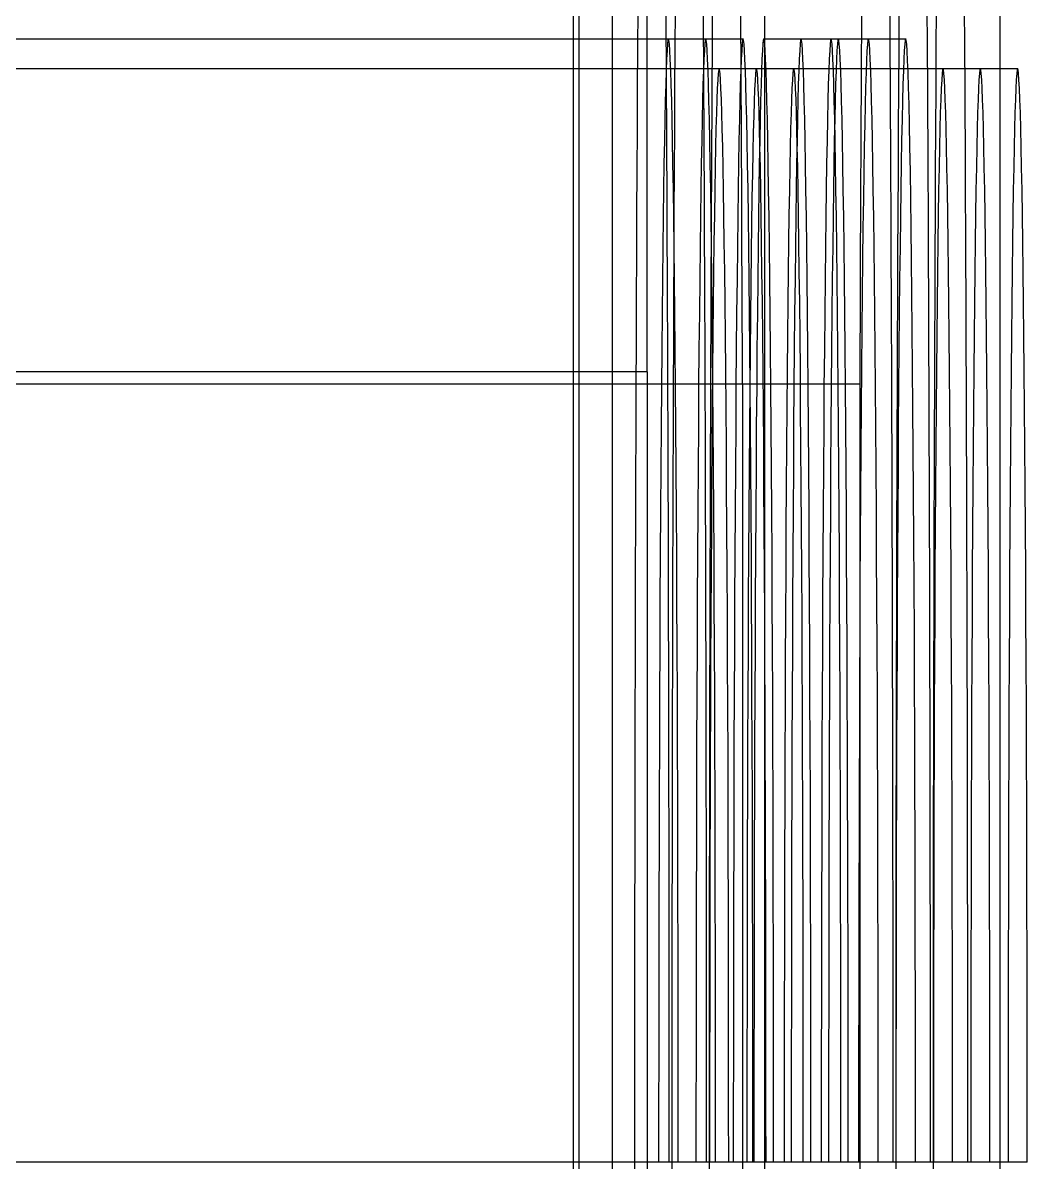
# Model space of a CAD drawing. Extents: x 0 to 233, y 0 to 414.
# Drawn here: x 83.68 to 86.646, y 95.972 to 99.338 of the extents above; entities that cross this region are included whole.
import ezdxf

# ---------------------------------------------------------------- set-up
doc = ezdxf.new("R2010")
doc.units = 0
doc.layers.add('-15N-THT. THIẾT BỊ ĐÓNG MỞ', color=40, linetype='CONTINUOUS')

# ---------------------------------------------------------------- blocks, each defined once
blk = doc.blocks.new('06 - N - SC VSD CHIẾU HÔNG ATV630U75~D11N4')
at = {"layer": '-15N-THT. THIẾT BỊ ĐÓNG MỞ'}
for p, q in [((-147.6947, -100.4401), (-147.6947, -115.7528)), ((-146.4341, -100.4401), (-146.4341, -114.4815)), ((-147.4759, -108.6439), (-147.476, -101.2912)), ((-147.1298, -101.2912), (-147.1294, -126.2497)), ((-147.6764, -111.9004), (-147.6764, -101.8052)), ((-147.5796, -107.1013), (-147.5796, -111.9004)), ((-151.4728, -107.6599), (-147.1927, -107.6599)), ((-147.4131, -107.6599), (-147.4145, -107.6637)), ((-147.4117, -107.6637), (-147.4131, -107.6599)), ((-147.3029, -107.6599), (-147.3043, -107.6637)), ((-147.3015, -107.6637), (-147.3029, -107.6599)), ((-147.1927, -107.6599), (-147.1941, -107.6637)), ((-147.1913, -107.6637), (-147.1927, -107.6599)), ((-147.1317, -107.6599), (-147.1331, -107.6637)), ((-147.1303, -107.6637), (-147.1317, -107.6599)), ((-147.1317, -107.6599), (-146.7125, -107.6599)), ((-147.0215, -107.6599), (-147.0229, -107.6637)), ((-147.0201, -107.6637), (-147.0215, -107.6599)), ((-146.9329, -107.6599), (-146.9342, -107.6637)), ((-146.9315, -107.6637), (-146.9329, -107.6599)), ((-146.9113, -107.6599), (-146.9127, -107.6637)), ((-146.9099, -107.6637), (-146.9113, -107.6599)), ((-146.8227, -107.6599), (-146.8241, -107.6639)), ((-146.8213, -107.6637), (-146.8227, -107.6599)), ((-146.7125, -107.6599), (-146.7139, -107.6637)), ((-146.7111, -107.6639), (-146.7125, -107.6599)), ((-147.4172, -107.6937), (-147.4186, -107.7198)), ((-147.4158, -107.6749), (-147.4172, -107.6937)), ((-147.4145, -107.6637), (-147.4158, -107.6749)), ((-147.4103, -107.675), (-147.4117, -107.6637)), ((-147.409, -107.6938), (-147.4103, -107.675)), ((-147.4076, -107.72), (-147.409, -107.6938)), ((-147.307, -107.6937), (-147.3084, -107.7198)), ((-147.3057, -107.6749), (-147.307, -107.6937)), ((-147.3043, -107.6637), (-147.3057, -107.6749)), ((-147.3002, -107.675), (-147.3015, -107.6637)), ((-147.2988, -107.6938), (-147.3002, -107.675)), ((-147.2974, -107.72), (-147.2988, -107.6938)), ((-147.1968, -107.6937), (-147.1982, -107.7198)), ((-147.1955, -107.6749), (-147.1968, -107.6937)), ((-147.1941, -107.6637), (-147.1955, -107.6749)), ((-147.19, -107.675), (-147.1913, -107.6637)), ((-147.1886, -107.6938), (-147.19, -107.675)), ((-147.1872, -107.72), (-147.1886, -107.6938)), ((-147.1358, -107.6937), (-147.1372, -107.7198)), ((-147.1344, -107.6749), (-147.1358, -107.6937)), ((-147.1331, -107.6637), (-147.1344, -107.6749)), ((-147.1289, -107.675), (-147.1303, -107.6637)), ((-147.1275, -107.6938), (-147.1289, -107.675)), ((-147.1262, -107.72), (-147.1275, -107.6938)), ((-147.0256, -107.6937), (-147.027, -107.7198)), ((-147.0243, -107.6749), (-147.0256, -107.6937)), ((-147.0229, -107.6637), (-147.0243, -107.6749)), ((-147.0187, -107.675), (-147.0201, -107.6637)), ((-147.0174, -107.6938), (-147.0187, -107.675)), ((-147.016, -107.72), (-147.0174, -107.6938)), ((-146.937, -107.6937), (-146.9383, -107.7199)), ((-146.9356, -107.675), (-146.937, -107.6937)), ((-146.9342, -107.6637), (-146.9356, -107.675)), ((-146.9301, -107.675), (-146.9315, -107.6637)), ((-146.9287, -107.6937), (-146.9301, -107.675)), ((-146.9274, -107.7199), (-146.9287, -107.6937)), ((-146.9154, -107.6937), (-146.9168, -107.7198)), ((-146.9141, -107.6749), (-146.9154, -107.6937)), ((-146.9127, -107.6637), (-146.9141, -107.6749)), ((-146.9086, -107.675), (-146.9099, -107.6637)), ((-146.9072, -107.6938), (-146.9086, -107.675)), ((-146.9058, -107.72), (-146.9072, -107.6938)), ((-146.8255, -107.6759), (-146.8269, -107.6959)), ((-146.8241, -107.6639), (-146.8255, -107.6759)), ((-146.8199, -107.675), (-146.8213, -107.6637)), ((-146.8185, -107.6937), (-146.8199, -107.675)), ((-146.8172, -107.7199), (-146.8185, -107.6937)), ((-146.7166, -107.6937), (-146.718, -107.7199)), ((-146.7152, -107.675), (-146.7166, -107.6937)), ((-146.7139, -107.6637), (-146.7152, -107.675)), ((-146.7096, -107.6759), (-146.7111, -107.6639)), ((-146.7082, -107.6959), (-146.7096, -107.6759)), ((-147.4186, -107.7198), (-147.4199, -107.7534)), ((-147.4063, -107.7536), (-147.4076, -107.72)), ((-147.3084, -107.7198), (-147.3097, -107.7534)), ((-147.2961, -107.7536), (-147.2974, -107.72)), ((-147.1982, -107.7198), (-147.1995, -107.7534)), ((-147.1859, -107.7536), (-147.1872, -107.72)), ((-147.1372, -107.7198), (-147.1385, -107.7534)), ((-147.1248, -107.7536), (-147.1262, -107.72)), ((-147.027, -107.7198), (-147.0283, -107.7534)), ((-147.0147, -107.7536), (-147.016, -107.72)), ((-146.9383, -107.7199), (-146.9397, -107.7535)), ((-146.926, -107.7535), (-146.9274, -107.7199)), ((-146.9168, -107.7198), (-146.9181, -107.7534)), ((-146.9045, -107.7536), (-146.9058, -107.72)), ((-146.8283, -107.7237), (-146.8297, -107.7594)), ((-146.8269, -107.6959), (-146.8283, -107.7237)), ((-146.8158, -107.7535), (-146.8172, -107.7199)), ((-146.718, -107.7199), (-146.7193, -107.7535)), ((-146.7068, -107.7237), (-146.7082, -107.6959)), ((-146.7054, -107.7594), (-146.7068, -107.7237)), ((-152.2343, -107.7476), (-146.382, -107.7476)), ((-147.4199, -107.7534), (-147.4213, -107.7942)), ((-147.4049, -107.7945), (-147.4063, -107.7536)), ((-147.3097, -107.7534), (-147.3111, -107.7942)), ((-147.2947, -107.7945), (-147.2961, -107.7536)), ((-147.2648, -107.7512), (-147.2661, -107.7622)), ((-147.2634, -107.7476), (-147.2648, -107.7512)), ((-147.2621, -107.7512), (-147.2634, -107.7476)), ((-147.2607, -107.7622), (-147.2621, -107.7512)), ((-147.1995, -107.7534), (-147.2009, -107.7942)), ((-147.1846, -107.7945), (-147.1859, -107.7536)), ((-147.1546, -107.7515), (-147.156, -107.7631)), ((-147.1532, -107.7476), (-147.1546, -107.7515)), ((-147.1519, -107.7512), (-147.1532, -107.7476)), ((-147.1506, -107.7622), (-147.1519, -107.7512)), ((-147.1385, -107.7534), (-147.1398, -107.7942)), ((-147.1235, -107.7945), (-147.1248, -107.7536)), ((-147.0444, -107.7512), (-147.0458, -107.7622)), ((-147.0431, -107.7476), (-147.0444, -107.7512)), ((-147.0417, -107.7512), (-147.0431, -107.7476)), ((-147.0404, -107.7622), (-147.0417, -107.7512)), ((-147.0283, -107.7534), (-147.0297, -107.7942)), ((-147.0133, -107.7945), (-147.0147, -107.7536)), ((-146.9397, -107.7535), (-146.941, -107.7944)), ((-146.9247, -107.7944), (-146.926, -107.7535)), ((-146.9181, -107.7534), (-146.9195, -107.7942)), ((-146.9032, -107.7945), (-146.9045, -107.7536)), ((-146.8297, -107.7594), (-146.8311, -107.8029)), ((-146.8145, -107.7944), (-146.8158, -107.7535)), ((-146.7193, -107.7535), (-146.7206, -107.7944)), ((-146.7041, -107.8029), (-146.7054, -107.7594)), ((-146.6037, -107.7512), (-146.605, -107.7622)), ((-146.6023, -107.7476), (-146.6037, -107.7512)), ((-146.601, -107.7512), (-146.6023, -107.7476)), ((-146.5997, -107.7622), (-146.601, -107.7512)), ((-146.4935, -107.7512), (-146.4948, -107.7622)), ((-146.4922, -107.7476), (-146.4935, -107.7512)), ((-146.4908, -107.7512), (-146.4922, -107.7476)), ((-146.4895, -107.7622), (-146.4908, -107.7512)), ((-146.3833, -107.7512), (-146.3846, -107.7622)), ((-146.382, -107.7476), (-146.3833, -107.7512)), ((-146.3806, -107.7512), (-146.382, -107.7476)), ((-146.3793, -107.7622), (-146.3806, -107.7512)), ((-147.4213, -107.7942), (-147.4226, -107.8423)), ((-147.4036, -107.8426), (-147.4049, -107.7945)), ((-147.3111, -107.7942), (-147.3124, -107.8423)), ((-147.2934, -107.8426), (-147.2947, -107.7945)), ((-147.2674, -107.7805), (-147.2688, -107.806)), ((-147.2661, -107.7622), (-147.2674, -107.7805)), ((-147.2594, -107.7805), (-147.2607, -107.7622)), ((-147.2581, -107.806), (-147.2594, -107.7805)), ((-147.2009, -107.7942), (-147.2022, -107.8423)), ((-147.1833, -107.8426), (-147.1846, -107.7945)), ((-147.1574, -107.7826), (-147.1588, -107.8097)), ((-147.156, -107.7631), (-147.1574, -107.7826)), ((-147.1492, -107.7805), (-147.1506, -107.7622)), ((-147.1479, -107.806), (-147.1492, -107.7805)), ((-147.1398, -107.7942), (-147.1411, -107.8423)), ((-147.1222, -107.8426), (-147.1235, -107.7945)), ((-147.0471, -107.7805), (-147.0484, -107.806)), ((-147.0458, -107.7622), (-147.0471, -107.7805)), ((-147.0391, -107.7805), (-147.0404, -107.7622)), ((-147.0377, -107.806), (-147.0391, -107.7805)), ((-147.0297, -107.7942), (-147.031, -107.8423)), ((-147.012, -107.8426), (-147.0133, -107.7945)), ((-146.941, -107.7944), (-146.9423, -107.8425)), ((-146.9234, -107.8425), (-146.9247, -107.7944)), ((-146.9195, -107.7942), (-146.9208, -107.8423)), ((-146.9018, -107.8426), (-146.9032, -107.7945)), ((-146.8132, -107.8425), (-146.8145, -107.7944)), ((-146.7206, -107.7944), (-146.7219, -107.8425)), ((-146.6063, -107.7805), (-146.6077, -107.806)), ((-146.605, -107.7622), (-146.6063, -107.7805)), ((-146.5983, -107.7805), (-146.5997, -107.7622)), ((-146.597, -107.806), (-146.5983, -107.7805)), ((-146.4962, -107.7805), (-146.4975, -107.806)), ((-146.4948, -107.7622), (-146.4962, -107.7805)), ((-146.4881, -107.7805), (-146.4895, -107.7622)), ((-146.4868, -107.806), (-146.4881, -107.7805)), ((-146.386, -107.7805), (-146.3873, -107.806)), ((-146.3846, -107.7622), (-146.386, -107.7805)), ((-146.378, -107.7805), (-146.3793, -107.7622)), ((-146.3766, -107.806), (-146.378, -107.7805)), ((-147.2688, -107.806), (-147.2701, -107.8387)), ((-147.2568, -107.8387), (-147.2581, -107.806)), ((-147.1588, -107.8097), (-147.1601, -107.8444)), ((-147.1466, -107.8387), (-147.1479, -107.806)), ((-147.0484, -107.806), (-147.0497, -107.8387)), ((-147.0364, -107.8387), (-147.0377, -107.806)), ((-146.8311, -107.8029), (-146.8324, -107.854)), ((-146.7027, -107.854), (-146.7041, -107.8029)), ((-146.6077, -107.806), (-146.609, -107.8387)), ((-146.5957, -107.8387), (-146.597, -107.806)), ((-146.4975, -107.806), (-146.4988, -107.8387)), ((-146.4855, -107.8387), (-146.4868, -107.806)), ((-146.3873, -107.806), (-146.3886, -107.8387)), ((-146.3753, -107.8387), (-146.3766, -107.806)), ((-147.4226, -107.8423), (-147.4238, -107.8975)), ((-147.4023, -107.8978), (-147.4036, -107.8426)), ((-147.3124, -107.8423), (-147.3137, -107.8975)), ((-147.2921, -107.8978), (-147.2934, -107.8426)), ((-147.2701, -107.8387), (-147.2714, -107.8785)), ((-147.2555, -107.8785), (-147.2568, -107.8387)), ((-147.2022, -107.8423), (-147.2035, -107.8975)), ((-147.182, -107.8978), (-147.1833, -107.8426)), ((-147.1601, -107.8444), (-147.1614, -107.8867)), ((-147.1453, -107.8785), (-147.1466, -107.8387)), ((-147.1411, -107.8423), (-147.1424, -107.8975)), ((-147.1209, -107.8978), (-147.1222, -107.8426)), ((-147.0497, -107.8387), (-147.051, -107.8785)), ((-147.0351, -107.8785), (-147.0364, -107.8387)), ((-147.031, -107.8423), (-147.0323, -107.8975)), ((-147.0107, -107.8978), (-147.012, -107.8426)), ((-146.9423, -107.8425), (-146.9436, -107.8977)), ((-146.9221, -107.8977), (-146.9234, -107.8425)), ((-146.9208, -107.8423), (-146.9221, -107.8975)), ((-146.9006, -107.8978), (-146.9018, -107.8426)), ((-146.8324, -107.854), (-146.8337, -107.9126)), ((-146.8119, -107.8977), (-146.8132, -107.8425)), ((-146.7219, -107.8425), (-146.7232, -107.8977)), ((-146.7014, -107.9126), (-146.7027, -107.854)), ((-146.609, -107.8387), (-146.6103, -107.8785)), ((-146.5944, -107.8785), (-146.5957, -107.8387)), ((-146.4988, -107.8387), (-146.5001, -107.8785)), ((-146.4842, -107.8785), (-146.4855, -107.8387)), ((-146.3886, -107.8387), (-146.3899, -107.8785)), ((-146.374, -107.8785), (-146.3753, -107.8387)), ((-147.2714, -107.8785), (-147.2727, -107.9253)), ((-147.2542, -107.9253), (-147.2555, -107.8785)), ((-147.1614, -107.8867), (-147.1627, -107.9365)), ((-147.144, -107.9253), (-147.1453, -107.8785)), ((-147.051, -107.8785), (-147.0523, -107.9253)), ((-147.0338, -107.9253), (-147.0351, -107.8785)), ((-146.6103, -107.8785), (-146.6116, -107.9253)), ((-146.5931, -107.9253), (-146.5944, -107.8785)), ((-146.5001, -107.8785), (-146.5014, -107.9253)), ((-146.4829, -107.9253), (-146.4842, -107.8785)), ((-146.3899, -107.8785), (-146.3912, -107.9253)), ((-146.3728, -107.9253), (-146.374, -107.8785)), ((-147.4238, -107.8975), (-147.4251, -107.9596)), ((-147.4011, -107.96), (-147.4023, -107.8978)), ((-147.3137, -107.8975), (-147.3149, -107.9596)), ((-147.2909, -107.96), (-147.2921, -107.8978)), ((-147.2727, -107.9253), (-147.2739, -107.9791)), ((-147.2529, -107.9791), (-147.2542, -107.9253)), ((-147.2035, -107.8975), (-147.2048, -107.9596)), ((-147.1807, -107.96), (-147.182, -107.8978)), ((-147.1428, -107.9791), (-147.144, -107.9253)), ((-147.1424, -107.8975), (-147.1437, -107.9596)), ((-147.1196, -107.96), (-147.1209, -107.8978)), ((-147.0523, -107.9253), (-147.0535, -107.9791)), ((-147.0326, -107.9791), (-147.0338, -107.9253)), ((-147.0323, -107.8975), (-147.0335, -107.9596)), ((-147.0095, -107.96), (-147.0107, -107.8978)), ((-146.9436, -107.8977), (-146.9449, -107.9599)), ((-146.9221, -107.8975), (-146.9233, -107.9596)), ((-146.9208, -107.9599), (-146.9221, -107.8977)), ((-146.8993, -107.96), (-146.9006, -107.8978)), ((-146.8337, -107.9126), (-146.835, -107.9786)), ((-146.8106, -107.9599), (-146.8119, -107.8977)), ((-146.7232, -107.8977), (-146.7245, -107.9599)), ((-146.7001, -107.9786), (-146.7014, -107.9126)), ((-146.6116, -107.9253), (-146.6128, -107.9791)), ((-146.5919, -107.9791), (-146.5931, -107.9253)), ((-146.5014, -107.9253), (-146.5026, -107.9791)), ((-146.4817, -107.9791), (-146.4829, -107.9253)), ((-146.3912, -107.9253), (-146.3925, -107.9791)), ((-146.3715, -107.9791), (-146.3728, -107.9253)), ((-147.4251, -107.9596), (-147.4263, -108.0286)), ((-147.3998, -108.029), (-147.4011, -107.96)), ((-147.3149, -107.9596), (-147.3162, -108.0286)), ((-147.2896, -108.029), (-147.2909, -107.96)), ((-147.2048, -107.9596), (-147.206, -108.0286)), ((-147.1794, -108.029), (-147.1807, -107.96)), ((-147.1627, -107.9365), (-147.164, -107.9936)), ((-147.1437, -107.9596), (-147.145, -108.0286)), ((-147.1184, -108.029), (-147.1196, -107.96)), ((-147.0335, -107.9596), (-147.0348, -108.0286)), ((-147.0082, -108.029), (-147.0095, -107.96)), ((-146.9449, -107.9599), (-146.9461, -108.0289)), ((-146.9233, -107.9596), (-146.9246, -108.0286)), ((-146.9196, -108.0289), (-146.9208, -107.9599)), ((-146.898, -108.029), (-146.8993, -107.96)), ((-146.8094, -108.0289), (-146.8106, -107.9599)), ((-146.7245, -107.9599), (-146.7258, -108.0289)), ((-147.2739, -107.9791), (-147.2751, -108.0396)), ((-147.2517, -108.0396), (-147.2529, -107.9791)), ((-147.164, -107.9936), (-147.1653, -108.0578)), ((-147.1415, -108.0396), (-147.1428, -107.9791)), ((-147.0535, -107.9791), (-147.0548, -108.0396)), ((-147.0314, -108.0396), (-147.0326, -107.9791)), ((-146.835, -107.9786), (-146.8363, -108.0518)), ((-146.6988, -108.0518), (-146.7001, -107.9786)), ((-146.6128, -107.9791), (-146.6141, -108.0396)), ((-146.5906, -108.0396), (-146.5919, -107.9791)), ((-146.5026, -107.9791), (-146.5039, -108.0396)), ((-146.4804, -108.0396), (-146.4817, -107.9791)), ((-146.3925, -107.9791), (-146.3937, -108.0396)), ((-146.3703, -108.0396), (-146.3715, -107.9791)), ((-147.4263, -108.0286), (-147.4276, -108.1043)), ((-147.3986, -108.1047), (-147.3998, -108.029)), ((-147.3162, -108.0286), (-147.3174, -108.1043)), ((-147.2884, -108.1047), (-147.2896, -108.029)), ((-147.206, -108.0286), (-147.2072, -108.1043)), ((-147.1782, -108.1047), (-147.1794, -108.029)), ((-147.145, -108.0286), (-147.1462, -108.1043)), ((-147.1172, -108.1047), (-147.1184, -108.029)), ((-147.0348, -108.0286), (-147.036, -108.1043)), ((-147.007, -108.1047), (-147.0082, -108.029)), ((-146.9461, -108.0289), (-146.9473, -108.1046)), ((-146.9246, -108.0286), (-146.9258, -108.1043)), ((-146.9184, -108.1046), (-146.9196, -108.0289)), ((-146.8968, -108.1047), (-146.898, -108.029)), ((-146.8082, -108.1046), (-146.8094, -108.0289)), ((-146.7258, -108.0289), (-146.727, -108.1046)), ((-147.2751, -108.0396), (-147.2763, -108.1068)), ((-147.2505, -108.1068), (-147.2517, -108.0396)), ((-147.1653, -108.0578), (-147.1665, -108.1291)), ((-147.1403, -108.1068), (-147.1415, -108.0396)), ((-147.0548, -108.0396), (-147.056, -108.1068)), ((-147.0301, -108.1068), (-147.0314, -108.0396)), ((-146.8363, -108.0518), (-146.8375, -108.1321)), ((-146.6976, -108.1321), (-146.6988, -108.0518)), ((-146.6141, -108.0396), (-146.6153, -108.1068)), ((-146.5894, -108.1068), (-146.5906, -108.0396)), ((-146.5039, -108.0396), (-146.5051, -108.1068)), ((-146.4792, -108.1068), (-146.4804, -108.0396)), ((-146.3937, -108.0396), (-146.3949, -108.1068)), ((-146.3691, -108.1068), (-146.3703, -108.0396)), ((-147.4276, -108.1043), (-147.4287, -108.1865)), ((-147.3974, -108.1869), (-147.3986, -108.1047)), ((-147.3174, -108.1043), (-147.3186, -108.1865)), ((-147.2873, -108.1869), (-147.2884, -108.1047)), ((-147.2763, -108.1068), (-147.2775, -108.1805)), ((-147.2493, -108.1805), (-147.2505, -108.1068)), ((-147.2072, -108.1043), (-147.2084, -108.1865)), ((-147.1771, -108.1869), (-147.1782, -108.1047)), ((-147.1665, -108.1291), (-147.1677, -108.2073)), ((-147.1462, -108.1043), (-147.1473, -108.1865)), ((-147.1392, -108.1805), (-147.1403, -108.1068)), ((-147.116, -108.1869), (-147.1172, -108.1047)), ((-147.056, -108.1068), (-147.0572, -108.1805)), ((-147.036, -108.1043), (-147.0371, -108.1865)), ((-147.029, -108.1805), (-147.0301, -108.1068)), ((-147.0058, -108.1869), (-147.007, -108.1047)), ((-146.9473, -108.1046), (-146.9485, -108.1868)), ((-146.9258, -108.1043), (-146.927, -108.1865)), ((-146.9172, -108.1868), (-146.9184, -108.1046)), ((-146.8957, -108.1869), (-146.8968, -108.1047)), ((-146.807, -108.1868), (-146.8082, -108.1046)), ((-146.727, -108.1046), (-146.7281, -108.1868)), ((-146.6153, -108.1068), (-146.6164, -108.1805)), ((-146.5882, -108.1805), (-146.5894, -108.1068)), ((-146.5051, -108.1068), (-146.5063, -108.1805)), ((-146.4781, -108.1805), (-146.4792, -108.1068)), ((-146.3949, -108.1068), (-146.3961, -108.1805)), ((-146.3679, -108.1805), (-146.3691, -108.1068)), ((-146.8375, -108.1321), (-146.8387, -108.2193)), ((-146.6964, -108.2193), (-146.6976, -108.1321)), ((-147.4287, -108.1865), (-147.4299, -108.275)), ((-147.3963, -108.2755), (-147.3974, -108.1869)), ((-147.3186, -108.1865), (-147.3197, -108.275)), ((-147.2861, -108.2755), (-147.2873, -108.1869)), ((-147.2775, -108.1805), (-147.2787, -108.2605)), ((-147.2482, -108.2605), (-147.2493, -108.1805)), ((-147.2084, -108.1865), (-147.2095, -108.275)), ((-147.1759, -108.2755), (-147.1771, -108.1869)), ((-147.1473, -108.1865), (-147.1485, -108.275)), ((-147.138, -108.2605), (-147.1392, -108.1805)), ((-147.1149, -108.2755), (-147.116, -108.1869)), ((-147.0572, -108.1805), (-147.0583, -108.2605)), ((-147.0371, -108.1865), (-147.0383, -108.275)), ((-147.0278, -108.2605), (-147.029, -108.1805)), ((-147.0047, -108.2755), (-147.0058, -108.1869)), ((-146.9485, -108.1868), (-146.9496, -108.2753)), ((-146.927, -108.1865), (-146.9281, -108.275)), ((-146.916, -108.2753), (-146.9172, -108.1868)), ((-146.8945, -108.2755), (-146.8957, -108.1869)), ((-146.8059, -108.2753), (-146.807, -108.1868)), ((-146.7281, -108.1868), (-146.7293, -108.2753)), ((-146.6164, -108.1805), (-146.6176, -108.2605)), ((-146.5871, -108.2605), (-146.5882, -108.1805)), ((-146.5063, -108.1805), (-146.5074, -108.2605)), ((-146.4769, -108.2605), (-146.4781, -108.1805)), ((-146.3961, -108.1805), (-146.3972, -108.2605)), ((-146.3667, -108.2605), (-146.3679, -108.1805)), ((-147.1677, -108.2073), (-147.1689, -108.2921)), ((-146.8387, -108.2193), (-146.8399, -108.3131)), ((-146.6952, -108.3131), (-146.6964, -108.2193)), ((-147.2787, -108.2605), (-147.2798, -108.3467)), ((-147.2471, -108.3467), (-147.2482, -108.2605)), ((-147.1369, -108.3467), (-147.138, -108.2605)), ((-147.0583, -108.2605), (-147.0594, -108.3467)), ((-147.0267, -108.3467), (-147.0278, -108.2605)), ((-146.6176, -108.2605), (-146.6187, -108.3467)), ((-146.586, -108.3467), (-146.5871, -108.2605)), ((-146.5074, -108.2605), (-146.5085, -108.3467)), ((-146.4758, -108.3467), (-146.4769, -108.2605)), ((-146.3972, -108.2605), (-146.3983, -108.3467)), ((-146.3656, -108.3467), (-146.3667, -108.2605)), ((-147.4299, -108.275), (-147.431, -108.3696)), ((-147.3952, -108.3702), (-147.3963, -108.2755)), ((-147.3197, -108.275), (-147.3208, -108.3696)), ((-147.285, -108.3702), (-147.2861, -108.2755)), ((-147.2095, -108.275), (-147.2106, -108.3696)), ((-147.1748, -108.3702), (-147.1759, -108.2755)), ((-147.1689, -108.2921), (-147.17, -108.3835)), ((-147.1485, -108.275), (-147.1496, -108.3696)), ((-147.1138, -108.3702), (-147.1149, -108.2755)), ((-147.0383, -108.275), (-147.0394, -108.3696)), ((-147.0036, -108.3702), (-147.0047, -108.2755)), ((-146.9496, -108.2753), (-146.9508, -108.37)), ((-146.9281, -108.275), (-146.9292, -108.3696)), ((-146.9149, -108.37), (-146.916, -108.2753)), ((-146.8934, -108.3702), (-146.8945, -108.2755)), ((-146.8048, -108.37), (-146.8059, -108.2753)), ((-146.7293, -108.2753), (-146.7304, -108.37)), ((-146.8399, -108.3131), (-146.841, -108.4133)), ((-146.6941, -108.4133), (-146.6952, -108.3131)), ((-147.2798, -108.3467), (-147.2809, -108.4389)), ((-147.246, -108.4389), (-147.2471, -108.3467)), ((-147.1358, -108.4389), (-147.1369, -108.3467)), ((-147.0594, -108.3467), (-147.0605, -108.4389)), ((-147.0256, -108.4389), (-147.0267, -108.3467)), ((-146.6187, -108.3467), (-146.6198, -108.4389)), ((-146.5849, -108.4389), (-146.586, -108.3467)), ((-146.5085, -108.3467), (-146.5096, -108.4389)), ((-146.4747, -108.4389), (-146.4758, -108.3467)), ((-146.3983, -108.3467), (-146.3994, -108.4389)), ((-146.3645, -108.4389), (-146.3656, -108.3467)), ((-147.431, -108.3696), (-147.432, -108.4702)), ((-147.3941, -108.4707), (-147.3952, -108.3702)), ((-147.3208, -108.3696), (-147.3219, -108.4702)), ((-147.2839, -108.4707), (-147.285, -108.3702)), ((-147.2106, -108.3696), (-147.2117, -108.4702)), ((-147.1737, -108.4707), (-147.1748, -108.3702)), ((-147.17, -108.3835), (-147.1711, -108.481)), ((-147.1496, -108.3696), (-147.1506, -108.4702)), ((-147.1127, -108.4707), (-147.1138, -108.3702)), ((-147.0394, -108.3696), (-147.0405, -108.4702)), ((-147.0025, -108.4707), (-147.0036, -108.3702)), ((-146.9508, -108.37), (-146.9518, -108.4706)), ((-146.9292, -108.3696), (-146.9303, -108.4702)), ((-146.9139, -108.4706), (-146.9149, -108.37)), ((-146.8923, -108.4707), (-146.8934, -108.3702)), ((-146.8037, -108.4706), (-146.8048, -108.37)), ((-146.7304, -108.37), (-146.7314, -108.4706)), ((-146.841, -108.4133), (-146.8421, -108.5197)), ((-146.693, -108.5197), (-146.6941, -108.4133)), ((-147.2809, -108.4389), (-147.2819, -108.5368)), ((-147.245, -108.5368), (-147.246, -108.4389)), ((-147.1348, -108.5368), (-147.1358, -108.4389)), ((-147.0605, -108.4389), (-147.0615, -108.5368)), ((-147.0246, -108.5368), (-147.0256, -108.4389)), ((-146.6198, -108.4389), (-146.6208, -108.5368)), ((-146.5839, -108.5368), (-146.5849, -108.4389)), ((-146.5096, -108.4389), (-146.5106, -108.5368)), ((-146.4737, -108.5368), (-146.4747, -108.4389)), ((-146.3994, -108.4389), (-146.4004, -108.5368)), ((-146.3635, -108.5368), (-146.3645, -108.4389)), ((-147.432, -108.4702), (-147.4331, -108.5764)), ((-147.3931, -108.577), (-147.3941, -108.4707)), ((-147.3219, -108.4702), (-147.3229, -108.5764)), ((-147.2829, -108.577), (-147.2839, -108.4707)), ((-147.2117, -108.4702), (-147.2127, -108.5764)), ((-147.1727, -108.577), (-147.1737, -108.4707)), ((-147.1711, -108.481), (-147.1722, -108.5846)), ((-147.1506, -108.4702), (-147.1517, -108.5764)), ((-147.1117, -108.577), (-147.1127, -108.4707)), ((-147.0405, -108.4702), (-147.0415, -108.5764)), ((-147.0015, -108.577), (-147.0025, -108.4707)), ((-146.9518, -108.4706), (-146.9528, -108.5768)), ((-146.9303, -108.4702), (-146.9313, -108.5764)), ((-146.9129, -108.5768), (-146.9139, -108.4706)), ((-146.8913, -108.577), (-146.8923, -108.4707)), ((-146.8027, -108.5768), (-146.8037, -108.4706)), ((-146.7314, -108.4706), (-146.7325, -108.5768)), ((-146.8421, -108.5197), (-146.8431, -108.632)), ((-146.692, -108.632), (-146.693, -108.5197)), ((-147.2819, -108.5368), (-147.2829, -108.6403)), ((-147.244, -108.6403), (-147.245, -108.5368)), ((-147.1338, -108.6403), (-147.1348, -108.5368)), ((-147.0615, -108.5368), (-147.0625, -108.6403)), ((-147.0236, -108.6403), (-147.0246, -108.5368)), ((-146.6208, -108.5368), (-146.6218, -108.6403)), ((-146.5829, -108.6403), (-146.5839, -108.5368)), ((-146.5106, -108.5368), (-146.5116, -108.6403)), ((-146.4727, -108.6403), (-146.4737, -108.5368)), ((-146.4004, -108.5368), (-146.4014, -108.6403)), ((-146.3625, -108.6403), (-146.3635, -108.5368)), ((-147.4331, -108.5764), (-147.434, -108.688)), ((-147.3921, -108.6887), (-147.3931, -108.577)), ((-147.3229, -108.5764), (-147.3239, -108.688)), ((-147.2819, -108.6887), (-147.2829, -108.577)), ((-147.2127, -108.5764), (-147.2137, -108.688)), ((-147.1722, -108.5846), (-147.1732, -108.694)), ((-147.1718, -108.6887), (-147.1727, -108.577)), ((-147.1517, -108.5764), (-147.1526, -108.688)), ((-147.1107, -108.6887), (-147.1117, -108.577)), ((-147.0415, -108.5764), (-147.0425, -108.688)), ((-147.0005, -108.6887), (-147.0015, -108.577)), ((-146.9528, -108.5768), (-146.9538, -108.6885)), ((-146.9313, -108.5764), (-146.9323, -108.688)), ((-146.9119, -108.6885), (-146.9129, -108.5768)), ((-146.8904, -108.6887), (-146.8913, -108.577)), ((-146.8017, -108.6885), (-146.8027, -108.5768)), ((-146.7325, -108.5768), (-146.7334, -108.6885)), ((-146.8431, -108.632), (-146.8441, -108.75)), ((-146.691, -108.75), (-146.692, -108.632)), ((-147.4759, -108.6439), (-151.4728, -108.6439)), ((-147.4759, -108.6439), (-147.4759, -108.6491)), ((-147.4759, -108.6491), (-147.4758, -108.6543)), ((-147.4758, -108.6543), (-147.4758, -108.6595)), ((-147.4758, -108.6595), (-147.4758, -108.6647)), ((-147.4758, -108.6647), (-147.4758, -108.6699)), ((-147.4758, -108.6699), (-147.4757, -108.6751)), ((-147.2829, -108.6403), (-147.2838, -108.749)), ((-147.243, -108.749), (-147.244, -108.6403)), ((-147.1328, -108.749), (-147.1338, -108.6403)), ((-147.0625, -108.6403), (-147.0635, -108.749)), ((-147.0227, -108.749), (-147.0236, -108.6403)), ((-146.6218, -108.6403), (-146.6227, -108.749)), ((-146.5819, -108.749), (-146.5829, -108.6403)), ((-146.5116, -108.6403), (-146.5126, -108.749)), ((-146.4717, -108.749), (-146.4727, -108.6403)), ((-146.4014, -108.6403), (-146.4024, -108.749)), ((-146.3616, -108.749), (-146.3625, -108.6403)), ((-146.8482, -108.6804), (-151.9664, -108.6804)), ((-147.4757, -108.6751), (-147.4757, -108.6804)), ((-147.4757, -108.6804), (-147.4757, -113.2772)), ((-147.434, -108.688), (-147.435, -108.8049)), ((-147.3912, -108.8056), (-147.3921, -108.6887)), ((-147.3239, -108.688), (-147.3248, -108.8049)), ((-147.281, -108.8056), (-147.2819, -108.6887)), ((-147.2137, -108.688), (-147.2146, -108.8049)), ((-147.1943, -108.6804), (-147.1943, -113.2772)), ((-147.1732, -108.694), (-147.1741, -108.8088)), ((-147.1708, -108.8056), (-147.1718, -108.6887)), ((-147.1526, -108.688), (-147.1536, -108.8049)), ((-147.1098, -108.8056), (-147.1107, -108.6887)), ((-147.0425, -108.688), (-147.0434, -108.8049)), ((-146.9996, -108.8056), (-147.0005, -108.6887)), ((-146.9538, -108.6885), (-146.9547, -108.8054)), ((-146.9323, -108.688), (-146.9332, -108.8049)), ((-146.911, -108.8054), (-146.9119, -108.6885)), ((-146.8894, -108.8056), (-146.8904, -108.6887)), ((-146.8482, -108.6804), (-146.8482, -113.2772)), ((-146.8008, -108.8054), (-146.8017, -108.6885)), ((-146.7334, -108.6885), (-146.7344, -108.8054)), ((-147.2838, -108.749), (-147.2847, -108.8628)), ((-147.2421, -108.8628), (-147.243, -108.749)), ((-147.1319, -108.8628), (-147.1328, -108.749)), ((-147.0635, -108.749), (-147.0644, -108.8628)), ((-147.0218, -108.8628), (-147.0227, -108.749)), ((-146.8441, -108.75), (-146.845, -108.8733)), ((-146.6901, -108.8733), (-146.691, -108.75)), ((-146.6227, -108.749), (-146.6236, -108.8628)), ((-146.581, -108.8628), (-146.5819, -108.749)), ((-146.5126, -108.749), (-146.5135, -108.8628)), ((-146.4708, -108.8628), (-146.4717, -108.749)), ((-146.4024, -108.749), (-146.4033, -108.8628)), ((-146.3607, -108.8628), (-146.3616, -108.749)), ((-147.435, -108.8049), (-147.4358, -108.9267)), ((-147.3903, -108.9274), (-147.3912, -108.8056)), ((-147.3248, -108.8049), (-147.3256, -108.9267)), ((-147.2801, -108.9274), (-147.281, -108.8056)), ((-147.2146, -108.8049), (-147.2155, -108.9267)), ((-147.1741, -108.8088), (-147.175, -108.9289)), ((-147.1699, -108.9274), (-147.1708, -108.8056)), ((-147.1536, -108.8049), (-147.1544, -108.9267)), ((-147.1089, -108.9274), (-147.1098, -108.8056)), ((-147.0434, -108.8049), (-147.0443, -108.9267)), ((-146.9987, -108.9274), (-146.9996, -108.8056)), ((-146.9547, -108.8054), (-146.9556, -108.9272)), ((-146.9332, -108.8049), (-146.9341, -108.9267)), ((-146.9101, -108.9272), (-146.911, -108.8054)), ((-146.8886, -108.9274), (-146.8894, -108.8056)), ((-146.7999, -108.9272), (-146.8008, -108.8054)), ((-146.7344, -108.8054), (-146.7352, -108.9272)), ((-147.2847, -108.8628), (-147.2856, -108.9814)), ((-147.2413, -108.9814), (-147.2421, -108.8628)), ((-147.1311, -108.9814), (-147.1319, -108.8628)), ((-147.0644, -108.8628), (-147.0652, -108.9814)), ((-147.0209, -108.9814), (-147.0218, -108.8628)), ((-146.6236, -108.8628), (-146.6245, -108.9814)), ((-146.5802, -108.9814), (-146.581, -108.8628)), ((-146.5135, -108.8628), (-146.5143, -108.9814)), ((-146.47, -108.9814), (-146.4708, -108.8628)), ((-146.4033, -108.8628), (-146.4041, -108.9814)), ((-146.3598, -108.9814), (-146.3607, -108.8628)), ((-146.845, -108.8733), (-146.8459, -109.0018)), ((-146.6892, -109.0018), (-146.6901, -108.8733)), ((-147.4358, -108.9267), (-147.4367, -109.0531)), ((-147.3895, -109.0538), (-147.3903, -108.9274)), ((-147.3256, -108.9267), (-147.3265, -109.0531)), ((-147.2793, -109.0538), (-147.2801, -108.9274)), ((-147.2155, -108.9267), (-147.2163, -109.0531)), ((-147.175, -108.9289), (-147.1759, -109.054)), ((-147.1691, -109.0538), (-147.1699, -108.9274)), ((-147.1544, -108.9267), (-147.1553, -109.0531)), ((-147.1081, -109.0538), (-147.1089, -108.9274)), ((-147.0443, -108.9267), (-147.0451, -109.0531)), ((-146.9979, -109.0538), (-146.9987, -108.9274)), ((-146.9556, -108.9272), (-146.9564, -109.0537)), ((-146.9341, -108.9267), (-146.9349, -109.0531)), ((-146.9093, -109.0537), (-146.9101, -108.9272)), ((-146.8877, -109.0538), (-146.8886, -108.9274)), ((-146.7991, -109.0537), (-146.7999, -108.9272)), ((-146.7352, -108.9272), (-146.7361, -109.0537)), ((-147.2856, -108.9814), (-147.2864, -109.1045)), ((-147.2405, -109.1045), (-147.2413, -108.9814)), ((-147.1303, -109.1045), (-147.1311, -108.9814)), ((-147.0652, -108.9814), (-147.066, -109.1045)), ((-147.0201, -109.1045), (-147.0209, -108.9814)), ((-146.8459, -109.0018), (-146.8467, -109.1349)), ((-146.6884, -109.1349), (-146.6892, -109.0018)), ((-146.6245, -108.9814), (-146.6253, -109.1045)), ((-146.5794, -109.1045), (-146.5802, -108.9814)), ((-146.5143, -108.9814), (-146.5151, -109.1045)), ((-146.4692, -109.1045), (-146.47, -108.9814)), ((-146.4041, -108.9814), (-146.4049, -109.1045)), ((-146.359, -109.1045), (-146.3598, -108.9814)), ((-147.4367, -109.0531), (-147.4374, -109.1839)), ((-147.3887, -109.1846), (-147.3895, -109.0538)), ((-147.3265, -109.0531), (-147.3272, -109.1839)), ((-147.2785, -109.1846), (-147.2793, -109.0538)), ((-147.2163, -109.0531), (-147.2171, -109.1839)), ((-147.1759, -109.054), (-147.1767, -109.1836)), ((-147.1683, -109.1846), (-147.1691, -109.0538)), ((-147.1553, -109.0531), (-147.156, -109.1839)), ((-147.1073, -109.1846), (-147.1081, -109.0538)), ((-147.0451, -109.0531), (-147.0459, -109.1839)), ((-146.9971, -109.1846), (-146.9979, -109.0538)), ((-146.9564, -109.0537), (-146.9572, -109.1845)), ((-146.9349, -109.0531), (-146.9357, -109.1839)), ((-146.9085, -109.1845), (-146.9093, -109.0537)), ((-146.887, -109.1846), (-146.8877, -109.0538)), ((-146.7983, -109.1845), (-146.7991, -109.0537)), ((-146.7361, -109.0537), (-146.7368, -109.1845)), ((-147.2864, -109.1045), (-147.2871, -109.2319)), ((-147.2397, -109.2319), (-147.2405, -109.1045)), ((-147.1295, -109.2319), (-147.1303, -109.1045)), ((-147.066, -109.1045), (-147.0668, -109.2319)), ((-147.0193, -109.2319), (-147.0201, -109.1045)), ((-146.6253, -109.1045), (-146.6261, -109.2319)), ((-146.5786, -109.2319), (-146.5794, -109.1045)), ((-146.5151, -109.1045), (-146.5159, -109.2319)), ((-146.4684, -109.2319), (-146.4692, -109.1045)), ((-146.4049, -109.1045), (-146.4057, -109.2319)), ((-146.3582, -109.2319), (-146.359, -109.1045)), ((-146.8467, -109.1349), (-146.8475, -109.2726)), ((-146.6876, -109.2726), (-146.6884, -109.1349)), ((-147.4374, -109.1839), (-147.4382, -109.3187)), ((-147.388, -109.3195), (-147.3887, -109.1846)), ((-147.3272, -109.1839), (-147.328, -109.3187)), ((-147.2778, -109.3195), (-147.2785, -109.1846)), ((-147.2171, -109.1839), (-147.2178, -109.3187)), ((-147.1767, -109.1836), (-147.1774, -109.3176)), ((-147.1676, -109.3195), (-147.1683, -109.1846)), ((-147.156, -109.1839), (-147.1568, -109.3187)), ((-147.1066, -109.3195), (-147.1073, -109.1846)), ((-147.0459, -109.1839), (-147.0466, -109.3187)), ((-146.9964, -109.3195), (-146.9971, -109.1846)), ((-146.9572, -109.1845), (-146.9579, -109.3194)), ((-146.9357, -109.1839), (-146.9364, -109.3187)), ((-146.9078, -109.3194), (-146.9085, -109.1845)), ((-146.8862, -109.3195), (-146.887, -109.1846)), ((-146.7976, -109.3194), (-146.7983, -109.1845)), ((-146.7368, -109.1845), (-146.7376, -109.3194)), ((-147.2871, -109.2319), (-147.2878, -109.3632)), ((-147.239, -109.3632), (-147.2397, -109.2319)), ((-147.1288, -109.3632), (-147.1295, -109.2319)), ((-147.0668, -109.2319), (-147.0675, -109.3632)), ((-147.0186, -109.3632), (-147.0193, -109.2319)), ((-146.6261, -109.2319), (-146.6268, -109.3632)), ((-146.5779, -109.3632), (-146.5786, -109.2319)), ((-146.5159, -109.2319), (-146.5166, -109.3632)), ((-146.4677, -109.3632), (-146.4684, -109.2319)), ((-146.4057, -109.2319), (-146.4064, -109.3632)), ((-146.3576, -109.3632), (-146.3582, -109.2319)), ((-146.8475, -109.2726), (-146.8482, -109.4143)), ((-146.6869, -109.4143), (-146.6876, -109.2726)), ((-147.4382, -109.3187), (-147.4388, -109.4573)), ((-147.3873, -109.4581), (-147.388, -109.3195)), ((-147.328, -109.3187), (-147.3286, -109.4573)), ((-147.2771, -109.4581), (-147.2778, -109.3195)), ((-147.2178, -109.3187), (-147.2184, -109.4573)), ((-147.1774, -109.3176), (-147.1781, -109.4556)), ((-147.167, -109.4581), (-147.1676, -109.3195)), ((-147.1568, -109.3187), (-147.1574, -109.4573)), ((-147.1059, -109.4581), (-147.1066, -109.3195)), ((-147.0466, -109.3187), (-147.0472, -109.4573)), ((-146.9958, -109.4581), (-146.9964, -109.3195)), ((-146.9579, -109.3194), (-146.9586, -109.458)), ((-146.9364, -109.3187), (-146.9371, -109.4573)), ((-146.9071, -109.458), (-146.9078, -109.3194)), ((-146.8856, -109.4581), (-146.8862, -109.3195)), ((-146.7969, -109.458), (-146.7976, -109.3194)), ((-146.7376, -109.3194), (-146.7382, -109.458)), ((-147.2878, -109.3632), (-147.2885, -109.4982)), ((-147.2384, -109.4982), (-147.239, -109.3632)), ((-147.1282, -109.4982), (-147.1288, -109.3632)), ((-147.0675, -109.3632), (-147.0681, -109.4982)), ((-147.018, -109.4982), (-147.0186, -109.3632)), ((-146.6268, -109.3632), (-146.6274, -109.4982)), ((-146.5773, -109.4982), (-146.5779, -109.3632)), ((-146.5166, -109.3632), (-146.5172, -109.4982)), ((-146.4671, -109.4982), (-146.4677, -109.3632)), ((-146.4064, -109.3632), (-146.407, -109.4982)), ((-146.3569, -109.4982), (-146.3576, -109.3632)), ((-146.8482, -109.4143), (-146.8489, -109.5598)), ((-146.6863, -109.5598), (-146.6869, -109.4143)), ((-147.4388, -109.4573), (-147.4394, -109.5994)), ((-147.3867, -109.6002), (-147.3873, -109.4581)), ((-147.3286, -109.4573), (-147.3292, -109.5994)), ((-147.2765, -109.6002), (-147.2771, -109.4581)), ((-147.2184, -109.4573), (-147.219, -109.5994)), ((-147.1781, -109.4556), (-147.1787, -109.5973)), ((-147.1664, -109.6002), (-147.167, -109.4581)), ((-147.1574, -109.4573), (-147.158, -109.5994)), ((-147.1053, -109.6002), (-147.1059, -109.4581)), ((-147.0472, -109.4573), (-147.0478, -109.5994)), ((-146.9952, -109.6002), (-146.9958, -109.4581)), ((-146.9586, -109.458), (-146.9592, -109.6001)), ((-146.9371, -109.4573), (-146.9377, -109.5994)), ((-146.9065, -109.6001), (-146.9071, -109.458)), ((-146.885, -109.6002), (-146.8856, -109.4581)), ((-146.7963, -109.6001), (-146.7969, -109.458)), ((-146.7382, -109.458), (-146.7388, -109.6001)), ((-147.2885, -109.4982), (-147.2891, -109.6365)), ((-147.2378, -109.6365), (-147.2384, -109.4982)), ((-147.1276, -109.6365), (-147.1282, -109.4982)), ((-147.0681, -109.4982), (-147.0687, -109.6365)), ((-147.0174, -109.6365), (-147.018, -109.4982)), ((-146.6274, -109.4982), (-146.628, -109.6365)), ((-146.5767, -109.6365), (-146.5773, -109.4982)), ((-146.5172, -109.4982), (-146.5178, -109.6365)), ((-146.4665, -109.6365), (-146.4671, -109.4982)), ((-146.407, -109.4982), (-146.4076, -109.6365)), ((-146.3563, -109.6365), (-146.3569, -109.4982)), ((-146.8489, -109.5598), (-146.8494, -109.7087)), ((-146.6857, -109.7087), (-146.6863, -109.5598)), ((-147.4394, -109.5994), (-147.4399, -109.7446)), ((-147.3862, -109.7454), (-147.3867, -109.6002)), ((-147.3292, -109.5994), (-147.3298, -109.7446)), ((-147.276, -109.7454), (-147.2765, -109.6002)), ((-147.219, -109.5994), (-147.2196, -109.7446)), ((-147.1787, -109.5973), (-147.1793, -109.7423)), ((-147.1658, -109.7454), (-147.1664, -109.6002)), ((-147.158, -109.5994), (-147.1586, -109.7446)), ((-147.1048, -109.7454), (-147.1053, -109.6002)), ((-147.0478, -109.5994), (-147.0484, -109.7446)), ((-146.9946, -109.7454), (-146.9952, -109.6002)), ((-146.9592, -109.6001), (-146.9597, -109.7453)), ((-146.9377, -109.5994), (-146.9382, -109.7446)), ((-146.906, -109.7453), (-146.9065, -109.6001)), ((-146.8844, -109.7454), (-146.885, -109.6002)), ((-146.7958, -109.7453), (-146.7963, -109.6001)), ((-146.7388, -109.6001), (-146.7394, -109.7453)), ((-147.2891, -109.6365), (-147.2896, -109.7779)), ((-147.2372, -109.7779), (-147.2378, -109.6365)), ((-147.1271, -109.7779), (-147.1276, -109.6365)), ((-147.0687, -109.6365), (-147.0692, -109.7779)), ((-147.0169, -109.7779), (-147.0174, -109.6365)), ((-146.628, -109.6365), (-146.6285, -109.7779)), ((-146.5762, -109.7779), (-146.5767, -109.6365)), ((-146.5178, -109.6365), (-146.5183, -109.7779)), ((-146.466, -109.7779), (-146.4665, -109.6365)), ((-146.4076, -109.6365), (-146.4081, -109.7779)), ((-146.3558, -109.7779), (-146.3563, -109.6365)), ((-146.8494, -109.7087), (-146.8499, -109.8607)), ((-146.6852, -109.8607), (-146.6857, -109.7087)), ((-147.4399, -109.7446), (-147.4404, -109.8926)), ((-147.3857, -109.8934), (-147.3862, -109.7454)), ((-147.3298, -109.7446), (-147.3302, -109.8926)), ((-147.2755, -109.8934), (-147.276, -109.7454)), ((-147.2196, -109.7446), (-147.2201, -109.8926)), ((-147.1793, -109.7423), (-147.1798, -109.8902)), ((-147.1653, -109.8934), (-147.1658, -109.7454)), ((-147.1586, -109.7446), (-147.159, -109.8926)), ((-147.1043, -109.8934), (-147.1048, -109.7454)), ((-147.0484, -109.7446), (-147.0489, -109.8926)), ((-146.9941, -109.8934), (-146.9946, -109.7454)), ((-146.9597, -109.7453), (-146.9602, -109.8933)), ((-146.9382, -109.7446), (-146.9387, -109.8926)), ((-146.9055, -109.8933), (-146.906, -109.7453)), ((-146.884, -109.8934), (-146.8844, -109.7454)), ((-146.7953, -109.8933), (-146.7958, -109.7453)), ((-146.7394, -109.7453), (-146.7399, -109.8933)), ((-147.2896, -109.7779), (-147.2901, -109.922)), ((-147.2368, -109.922), (-147.2372, -109.7779)), ((-147.1266, -109.922), (-147.1271, -109.7779)), ((-147.0692, -109.7779), (-147.0697, -109.922)), ((-147.0164, -109.922), (-147.0169, -109.7779)), ((-146.6285, -109.7779), (-146.629, -109.922)), ((-146.5757, -109.922), (-146.5762, -109.7779)), ((-146.5183, -109.7779), (-146.5188, -109.922)), ((-146.4655, -109.922), (-146.466, -109.7779)), ((-146.4081, -109.7779), (-146.4086, -109.922)), ((-146.3553, -109.922), (-146.3558, -109.7779)), ((-146.8499, -109.8607), (-146.8504, -110.0154)), ((-146.6848, -110.0154), (-146.6852, -109.8607)), ((-147.4404, -109.8926), (-147.4408, -110.043)), ((-147.3853, -110.0438), (-147.3857, -109.8934)), ((-147.3302, -109.8926), (-147.3307, -110.043)), ((-147.2751, -110.0438), (-147.2755, -109.8934)), ((-147.2201, -109.8926), (-147.2205, -110.043)), ((-147.1798, -109.8902), (-147.1802, -110.0408)), ((-147.1649, -110.0438), (-147.1653, -109.8934)), ((-147.159, -109.8926), (-147.1595, -110.043)), ((-147.1039, -110.0438), (-147.1043, -109.8934)), ((-147.0489, -109.8926), (-147.0493, -110.043)), ((-146.9937, -110.0438), (-146.9941, -109.8934)), ((-146.9602, -109.8933), (-146.9606, -110.0438)), ((-146.9387, -109.8926), (-146.9391, -110.043)), ((-146.9051, -110.0438), (-146.9055, -109.8933)), ((-146.8835, -110.0438), (-146.884, -109.8934)), ((-146.7949, -110.0438), (-146.7953, -109.8933)), ((-146.7399, -109.8933), (-146.7403, -110.0438)), ((-147.2901, -109.922), (-147.2905, -110.0685)), ((-147.2364, -110.0685), (-147.2368, -109.922)), ((-147.1262, -110.0685), (-147.1266, -109.922)), ((-147.0697, -109.922), (-147.0701, -110.0685)), ((-147.016, -110.0685), (-147.0164, -109.922)), ((-146.629, -109.922), (-146.6294, -110.0685)), ((-146.5753, -110.0685), (-146.5757, -109.922)), ((-146.5188, -109.922), (-146.5192, -110.0685)), ((-146.4651, -110.0685), (-146.4655, -109.922)), ((-146.4086, -109.922), (-146.409, -110.0685)), ((-146.3549, -110.0685), (-146.3553, -109.922)), ((-146.8504, -110.0154), (-146.8508, -110.1724)), ((-146.6844, -110.1724), (-146.6848, -110.0154)), ((-147.4408, -110.043), (-147.4412, -110.1956)), ((-147.3849, -110.1964), (-147.3853, -110.0438)), ((-147.3307, -110.043), (-147.331, -110.1956)), ((-147.2747, -110.1964), (-147.2751, -110.0438)), ((-147.2205, -110.043), (-147.2208, -110.1956)), ((-147.1802, -110.0408), (-147.1806, -110.1937)), ((-147.1646, -110.1964), (-147.1649, -110.0438)), ((-147.1595, -110.043), (-147.1598, -110.1956)), ((-147.1035, -110.1964), (-147.1039, -110.0438)), ((-147.0493, -110.043), (-147.0496, -110.1956)), ((-146.9934, -110.1964), (-146.9937, -110.0438)), ((-146.9606, -110.0438), (-146.961, -110.1963)), ((-146.9391, -110.043), (-146.9395, -110.1956)), ((-146.9047, -110.1963), (-146.9051, -110.0438)), ((-146.8832, -110.1964), (-146.8835, -110.0438)), ((-146.7945, -110.1963), (-146.7949, -110.0438)), ((-146.7403, -110.0438), (-146.7406, -110.1963)), ((-147.2905, -110.0685), (-147.2908, -110.217)), ((-147.236, -110.217), (-147.2364, -110.0685)), ((-147.1259, -110.217), (-147.1262, -110.0685)), ((-147.0701, -110.0685), (-147.0705, -110.217)), ((-147.0157, -110.217), (-147.016, -110.0685)), ((-146.6294, -110.0685), (-146.6297, -110.217)), ((-146.5749, -110.217), (-146.5753, -110.0685)), ((-146.5192, -110.0685), (-146.5196, -110.217)), ((-146.4647, -110.217), (-146.4651, -110.0685)), ((-146.409, -110.0685), (-146.4094, -110.217)), ((-146.3546, -110.217), (-146.3549, -110.0685)), ((-146.8508, -110.1724), (-146.8511, -110.3313)), ((-146.6841, -110.3313), (-146.6844, -110.1724)), ((-147.4412, -110.1956), (-147.4415, -110.35)), ((-147.3846, -110.3507), (-147.3849, -110.1964)), ((-147.331, -110.1956), (-147.3313, -110.35)), ((-147.2908, -110.217), (-147.2911, -110.3673)), ((-147.2744, -110.3507), (-147.2747, -110.1964)), ((-147.2357, -110.3673), (-147.236, -110.217)), ((-147.2208, -110.1956), (-147.2211, -110.35)), ((-147.1806, -110.1937), (-147.1809, -110.3484)), ((-147.1642, -110.3507), (-147.1646, -110.1964)), ((-147.1598, -110.1956), (-147.1601, -110.35)), ((-147.1256, -110.3673), (-147.1259, -110.217)), ((-147.1032, -110.3507), (-147.1035, -110.1964)), ((-147.0705, -110.217), (-147.0708, -110.3673)), ((-147.0496, -110.1956), (-147.0499, -110.35)), ((-147.0154, -110.3673), (-147.0157, -110.217)), ((-146.9931, -110.3507), (-146.9934, -110.1964)), ((-146.961, -110.1963), (-146.9613, -110.3507)), ((-146.9395, -110.1956), (-146.9398, -110.35)), ((-146.9044, -110.3507), (-146.9047, -110.1963)), ((-146.8829, -110.3507), (-146.8832, -110.1964)), ((-146.7942, -110.3507), (-146.7945, -110.1963)), ((-146.7406, -110.1963), (-146.7409, -110.3507)), ((-146.6297, -110.217), (-146.63, -110.3673)), ((-146.5746, -110.3673), (-146.5749, -110.217)), ((-146.5196, -110.217), (-146.5198, -110.3673)), ((-146.4645, -110.3673), (-146.4647, -110.217)), ((-146.4094, -110.217), (-146.4097, -110.3673)), ((-146.3543, -110.3673), (-146.3546, -110.217)), ((-147.4415, -110.35), (-147.4417, -110.506)), ((-147.3844, -110.5065), (-147.3846, -110.3507)), ((-147.3313, -110.35), (-147.3315, -110.506)), ((-147.2742, -110.5065), (-147.2744, -110.3507)), ((-147.2211, -110.35), (-147.2213, -110.506)), ((-147.1809, -110.3484), (-147.1811, -110.5047)), ((-147.164, -110.5065), (-147.1642, -110.3507)), ((-147.1601, -110.35), (-147.1603, -110.506)), ((-147.103, -110.5065), (-147.1032, -110.3507)), ((-147.0499, -110.35), (-147.0502, -110.506)), ((-146.9928, -110.5065), (-146.9931, -110.3507)), ((-146.9613, -110.3507), (-146.9615, -110.5065)), ((-146.9398, -110.35), (-146.94, -110.506)), ((-146.9042, -110.5065), (-146.9044, -110.3507)), ((-146.8827, -110.5065), (-146.8829, -110.3507)), ((-146.8511, -110.3313), (-146.8513, -110.4918)), ((-146.794, -110.5065), (-146.7942, -110.3507)), ((-146.7409, -110.3507), (-146.7411, -110.5065)), ((-146.6838, -110.4918), (-146.6841, -110.3313)), ((-147.2911, -110.3673), (-147.2913, -110.5189)), ((-147.2355, -110.5189), (-147.2357, -110.3673)), ((-147.1253, -110.5189), (-147.1256, -110.3673)), ((-147.0708, -110.3673), (-147.071, -110.5189)), ((-147.0152, -110.5189), (-147.0154, -110.3673)), ((-146.63, -110.3673), (-146.6302, -110.5189)), ((-146.5744, -110.5189), (-146.5746, -110.3673)), ((-146.5198, -110.3673), (-146.5201, -110.5189)), ((-146.4642, -110.5189), (-146.4645, -110.3673)), ((-146.4097, -110.3673), (-146.4099, -110.5189)), ((-146.3541, -110.5189), (-146.3543, -110.3673)), ((-147.4417, -110.506), (-147.4419, -110.6631)), ((-147.3842, -110.6633), (-147.3844, -110.5065)), ((-147.3315, -110.506), (-147.3317, -110.6631)), ((-147.2913, -110.5189), (-147.2915, -110.6717)), ((-147.274, -110.6633), (-147.2742, -110.5065)), ((-147.2354, -110.6717), (-147.2355, -110.5189)), ((-147.2213, -110.506), (-147.2215, -110.6631)), ((-147.1811, -110.5047), (-147.1813, -110.6621)), ((-147.1639, -110.6633), (-147.164, -110.5065)), ((-147.1603, -110.506), (-147.1605, -110.6631)), ((-147.1252, -110.6717), (-147.1253, -110.5189)), ((-147.1029, -110.6633), (-147.103, -110.5065)), ((-147.071, -110.5189), (-147.0711, -110.6717)), ((-147.0502, -110.506), (-147.0503, -110.6631)), ((-147.015, -110.6717), (-147.0152, -110.5189)), ((-146.9927, -110.6633), (-146.9928, -110.5065)), ((-146.9615, -110.5065), (-146.9617, -110.6633)), ((-146.94, -110.506), (-146.9401, -110.6631)), ((-146.904, -110.6633), (-146.9042, -110.5065)), ((-146.8825, -110.6633), (-146.8827, -110.5065)), ((-146.8513, -110.4918), (-146.8515, -110.6535)), ((-146.7938, -110.6633), (-146.794, -110.5065)), ((-146.7411, -110.5065), (-146.7413, -110.6633)), ((-146.6837, -110.6535), (-146.6838, -110.4918)), ((-146.6302, -110.5189), (-146.6304, -110.6717)), ((-146.5743, -110.6717), (-146.5744, -110.5189)), ((-146.5201, -110.5189), (-146.5202, -110.6717)), ((-146.4641, -110.6717), (-146.4642, -110.5189)), ((-146.4099, -110.5189), (-146.41, -110.6717)), ((-146.3539, -110.6717), (-146.3541, -110.5189)), ((-146.8515, -110.6535), (-146.8516, -110.8159)), ((-146.6836, -110.8159), (-146.6837, -110.6535)), ((-147.4419, -110.6631), (-147.442, -110.8209)), ((-147.3841, -110.8209), (-147.3842, -110.6633)), ((-147.3317, -110.6631), (-147.3318, -110.8209)), ((-147.2915, -110.6717), (-147.2916, -110.8251)), ((-147.2739, -110.8209), (-147.274, -110.6633)), ((-147.2353, -110.8251), (-147.2354, -110.6717)), ((-147.2215, -110.6631), (-147.2216, -110.8209)), ((-147.1813, -110.6621), (-147.1814, -110.8202)), ((-147.1637, -110.8209), (-147.1639, -110.6633)), ((-147.1605, -110.6631), (-147.1606, -110.8209)), ((-147.1251, -110.8251), (-147.1252, -110.6717)), ((-147.1027, -110.8209), (-147.1029, -110.6633)), ((-147.0711, -110.6717), (-147.0712, -110.8251)), ((-147.0503, -110.6631), (-147.0504, -110.8209)), ((-147.0149, -110.8251), (-147.015, -110.6717)), ((-146.9926, -110.8209), (-146.9927, -110.6633)), ((-146.9617, -110.6633), (-146.9618, -110.8209)), ((-146.9401, -110.6631), (-146.9402, -110.8209)), ((-146.9039, -110.8209), (-146.904, -110.6633)), ((-146.8824, -110.8209), (-146.8825, -110.6633)), ((-146.7937, -110.8209), (-146.7938, -110.6633)), ((-146.7413, -110.6633), (-146.7414, -110.8209)), ((-146.6304, -110.6717), (-146.6305, -110.8251)), ((-146.5742, -110.8251), (-146.5743, -110.6717)), ((-146.5202, -110.6717), (-146.5203, -110.8251)), ((-146.464, -110.8251), (-146.4641, -110.6717)), ((-146.41, -110.6717), (-146.4101, -110.8251)), ((-146.3538, -110.8251), (-146.3539, -110.6717)), ((-147.442, -110.8209), (-147.442, -110.9788)), ((-147.3841, -110.9788), (-147.3841, -110.8209)), ((-147.3318, -110.8209), (-147.3318, -110.9788)), ((-147.2739, -110.9788), (-147.2739, -110.8209)), ((-147.2216, -110.8209), (-147.2216, -110.9788)), ((-147.1814, -110.8202), (-147.1815, -110.9788)), ((-147.1637, -110.9788), (-147.1637, -110.8209)), ((-147.1606, -110.8209), (-147.1606, -110.9788)), ((-147.1027, -110.9788), (-147.1027, -110.8209)), ((-147.0504, -110.8209), (-147.0505, -110.9788)), ((-146.9925, -110.9788), (-146.9926, -110.8209)), ((-146.9618, -110.8209), (-146.9618, -110.9788)), ((-146.9402, -110.8209), (-146.9403, -110.9788)), ((-146.9039, -110.9788), (-146.9039, -110.8209)), ((-146.8824, -110.9788), (-146.8824, -110.8209)), ((-146.8516, -110.8159), (-146.8516, -110.9788)), ((-146.7937, -110.9788), (-146.7937, -110.8209)), ((-146.7414, -110.8209), (-146.7414, -110.9788)), ((-146.6835, -110.9788), (-146.6836, -110.8159)), ((-147.2916, -110.8251), (-147.2916, -110.9788)), ((-147.2352, -110.9788), (-147.2353, -110.8251)), ((-147.125, -110.9788), (-147.1251, -110.8251)), ((-147.0712, -110.8251), (-147.0713, -110.9788)), ((-147.0149, -110.9788), (-147.0149, -110.8251)), ((-146.6305, -110.8251), (-146.6305, -110.9788)), ((-146.5741, -110.9788), (-146.5742, -110.8251)), ((-146.5203, -110.8251), (-146.5203, -110.9788)), ((-146.464, -110.9788), (-146.464, -110.8251)), ((-146.4101, -110.8251), (-146.4102, -110.9788)), ((-146.3538, -110.9788), (-146.3538, -110.8251)), ((-146.3538, -110.9788), (-152.2854, -110.9788))]:
    blk.add_line(p, q, dxfattribs=at)
for centre, major_axis, start_param, end_param in [((-147.462, -110.9788), (0, -5.8858), 3.141593, 4.712389), ((-147.462, -110.9788), (0, -5.8858), 1.570796, 3.141593), ((-147.3518, -110.9788), (0, -5.8858), 3.141593, 4.712389), ((-147.3518, -110.9788), (0, -5.8858), 1.570796, 3.141593), ((-147.2416, -110.9788), (0, 5.8858), -0.000001, 1.570796), ((-147.2416, -110.9788), (0, 5.8858), -1.169618, -0.000001), ((-146.8009, -110.9788), (0, 5.8858), 0.000001, 1.169618), ((-146.8009, -110.9788), (0, 5.8858), -1.570796, 0.000001), ((-146.6907, -110.9788), (0, -5.8858), 3.141593, 4.712389), ((-146.6907, -110.9788), (0, -5.8858), 1.570796, 3.141593), ((-146.5805, -110.9788), (0, -5.8858), 3.141593, 4.712389), ((-146.5805, -110.9788), (0, -5.8858), 1.570796, 3.141593), ((-147.462, -110.9788), (0, -5.8858), -1.570796, -0.933397), ((-147.3518, -110.9788), (0, -5.8858), -1.570796, -0.933397), ((-147.2416, -110.9788), (0, 5.8858), 1.570796, 2.208196), ((-146.6907, -110.9788), (0, -5.8858), -1.570796, -0.933397), ((-146.5805, -110.9788), (0, -5.8858), -1.570796, -0.933397)]:
    blk.add_ellipse(centre, major_axis=major_axis, ratio=0.008726, start_param=start_param, end_param=end_param, dxfattribs=at)

msp = doc.modelspace()

# ---------------------------------------------------------------- block references
msp.add_blockref('06 - N - SC VSD CHIẾU HÔNG ATV630U75~D11N4', (233, 206.9507))

doc.saveas('drawing.dxf')
